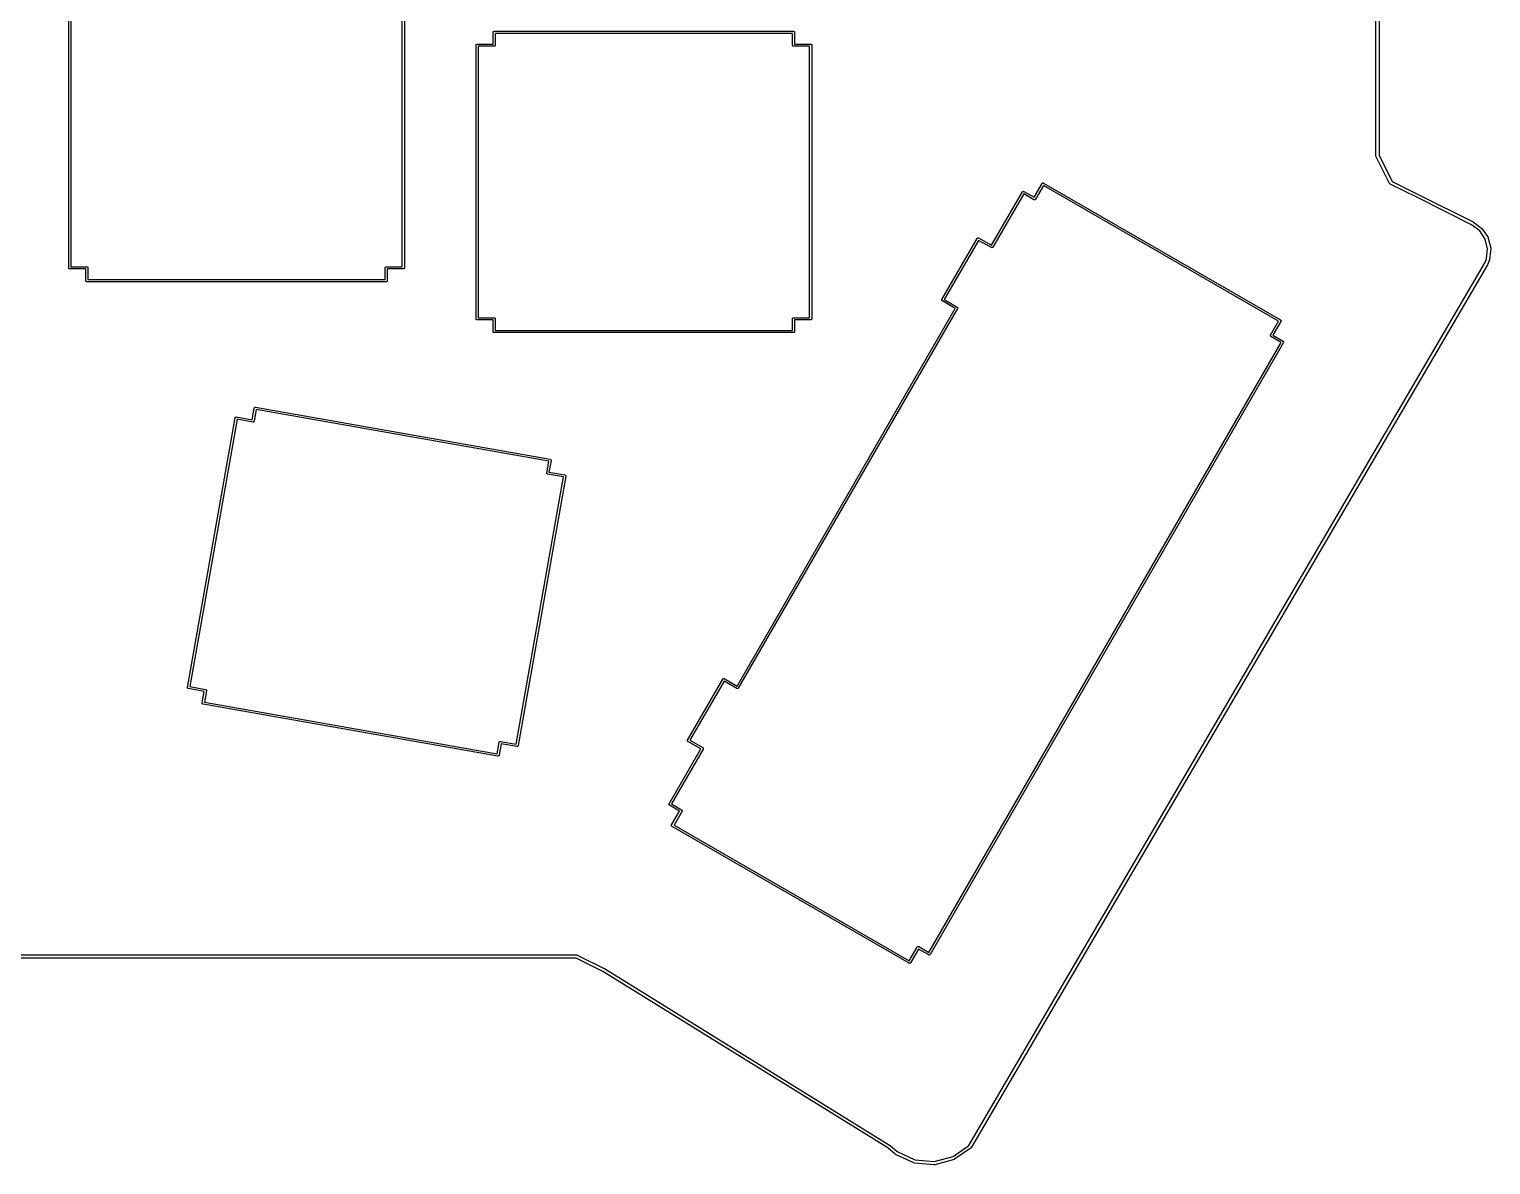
# Model space of a CAD drawing. Extents: x 69 to 219, y -146 to -41.
# Drawn here: x 150.9 to 219.3, y -145.6 to -92.5 of the extents above; entities that cross this region are included whole.
import ezdxf

# ---------------------------------------------------------------- set-up
doc = ezdxf.new("R2010")
doc.units = 0
doc.header["$MEASUREMENT"] = 0
doc.layers.add('BLACK', color=7, linetype='CONTINUOUS')

msp = doc.modelspace()

# ---------------------------------------------------------------- linework, layer by layer
at = {"layer": 'Black'}
for p, q in [((213.92, -95.25), (213.92, -45.085)), ((214.07, -45.085), (214.07, -95.25)), ((152.788, -103.682), (152.788, -90.881)), ((168.486, -90.881), (168.486, -103.682)), ((152.888, -90.931), (152.888, -103.632)), ((168.386, -103.632), (168.386, -90.931)), ((172.637, -92.6629), (172.638, -92.6586)), ((172.637, -93.2123), (172.637, -92.6629)), ((172.638, -92.6542), (172.639, -92.6501)), ((172.638, -92.6586), (172.638, -92.6542)), ((172.639, -92.6501), (172.64, -92.6458)), ((172.64, -92.6458), (172.642, -92.642)), ((172.642, -92.642), (172.644, -92.6379)), ((172.644, -92.6379), (172.646, -92.6345)), ((172.646, -92.6345), (172.649, -92.6307)), ((172.649, -92.6307), (172.652, -92.6279)), ((172.652, -92.6279), (172.655, -92.6246)), ((172.655, -92.6246), (172.659, -92.6224)), ((172.659, -92.6224), (172.662, -92.6196)), ((172.662, -92.6196), (172.666, -92.6181)), ((172.666, -92.6181), (172.67, -92.6159)), ((172.67, -92.6159), (172.674, -92.6151)), ((172.674, -92.6151), (172.678, -92.6136)), ((172.678, -92.6136), (172.683, -92.6136)), ((172.683, -92.6136), (172.687, -92.6129)), ((172.687, -92.6129), (186.686, -92.6129)), ((172.737, -92.7129), (172.737, -93.2623)), ((186.636, -92.7129), (172.737, -92.7129)), ((186.636, -93.2623), (186.636, -92.7129)), ((186.686, -92.6129), (186.691, -92.6136)), ((186.691, -92.6136), (186.695, -92.6136)), ((186.695, -92.6136), (186.699, -92.6151)), ((186.699, -92.6151), (186.703, -92.6159)), ((186.703, -92.6159), (186.707, -92.6181)), ((186.707, -92.6181), (186.711, -92.6196)), ((186.711, -92.6196), (186.715, -92.6224)), ((186.715, -92.6224), (186.718, -92.6246)), ((186.718, -92.6246), (186.721, -92.6279)), ((186.721, -92.6279), (186.725, -92.6307)), ((186.725, -92.6307), (186.727, -92.6345)), ((186.727, -92.6345), (186.73, -92.6379)), ((186.73, -92.6379), (186.731, -92.642)), ((186.731, -92.642), (186.733, -92.6458)), ((186.733, -92.6458), (186.734, -92.6501)), ((186.734, -92.6501), (186.736, -92.6542)), ((186.736, -92.6542), (186.736, -92.6586)), ((186.736, -92.6586), (186.736, -92.6629)), ((186.736, -92.6629), (186.736, -93.2123)), ((171.838, -93.2536), (171.84, -93.2495)), ((171.838, -93.258), (171.838, -93.2536)), ((171.838, -93.2623), (171.838, -93.258)), ((171.838, -106.063), (171.838, -93.2623)), ((171.84, -93.2495), (171.841, -93.2452)), ((171.841, -93.2452), (171.843, -93.2414)), ((171.843, -93.2414), (171.844, -93.2373)), ((171.844, -93.2373), (171.847, -93.2339)), ((171.847, -93.2339), (171.849, -93.2301)), ((171.849, -93.2301), (171.853, -93.2273)), ((171.853, -93.2273), (171.855, -93.224)), ((171.855, -93.224), (171.859, -93.2218)), ((171.859, -93.2218), (171.863, -93.219)), ((171.863, -93.219), (171.867, -93.2175)), ((171.867, -93.2175), (171.87, -93.2153)), ((171.87, -93.2153), (171.875, -93.2145)), ((171.875, -93.2145), (171.879, -93.213)), ((171.879, -93.213), (171.883, -93.213)), ((171.883, -93.213), (171.888, -93.2123)), ((171.888, -93.2123), (172.637, -93.2123)), ((172.687, -93.3123), (171.938, -93.3123)), ((171.938, -93.3123), (171.938, -106.013)), ((172.691, -93.3115), (172.687, -93.3123)), ((172.696, -93.3115), (172.691, -93.3115)), ((172.7, -93.31), (172.696, -93.3115)), ((172.704, -93.3093), (172.7, -93.31)), ((172.708, -93.3071), (172.704, -93.3093)), ((172.712, -93.3056), (172.708, -93.3071)), ((172.715, -93.3028), (172.712, -93.3056)), ((172.719, -93.3006), (172.715, -93.3028)), ((172.722, -93.2972), (172.719, -93.3006)), ((172.725, -93.2944), (172.722, -93.2972)), ((172.727, -93.2906), (172.725, -93.2944)), ((172.73, -93.2873), (172.727, -93.2906)), ((172.732, -93.2832), (172.73, -93.2873)), ((172.734, -93.2794), (172.732, -93.2832)), ((172.735, -93.2751), (172.734, -93.2794)), ((172.736, -93.271), (172.735, -93.2751)), ((172.737, -93.2623), (172.736, -93.2666)), ((172.736, -93.2666), (172.736, -93.271)), ((186.637, -93.2666), (186.636, -93.2623)), ((186.637, -93.271), (186.637, -93.2666)), ((186.639, -93.2751), (186.637, -93.271)), ((186.639, -93.2794), (186.639, -93.2751)), ((186.641, -93.2832), (186.639, -93.2794)), ((186.643, -93.2873), (186.641, -93.2832)), ((186.646, -93.2906), (186.643, -93.2873)), ((186.648, -93.2944), (186.646, -93.2906)), ((186.651, -93.2972), (186.648, -93.2944)), ((186.654, -93.3006), (186.651, -93.2972)), ((186.658, -93.3028), (186.654, -93.3006)), ((186.661, -93.3056), (186.658, -93.3028)), ((186.665, -93.3071), (186.661, -93.3056)), ((186.669, -93.3093), (186.665, -93.3071)), ((186.673, -93.31), (186.669, -93.3093)), ((186.678, -93.3115), (186.673, -93.31)), ((186.682, -93.3115), (186.678, -93.3115)), ((186.686, -93.3123), (186.682, -93.3115)), ((187.437, -93.3123), (186.686, -93.3123)), ((186.736, -93.2123), (187.487, -93.2123)), ((187.437, -106.013), (187.437, -93.3123)), ((187.487, -93.2123), (187.492, -93.213)), ((187.492, -93.213), (187.496, -93.213)), ((187.496, -93.213), (187.5, -93.2145)), ((187.5, -93.2145), (187.504, -93.2153)), ((187.504, -93.2153), (187.508, -93.2175)), ((187.508, -93.2175), (187.512, -93.219)), ((187.512, -93.219), (187.516, -93.2218)), ((187.516, -93.2218), (187.519, -93.224)), ((187.519, -93.224), (187.522, -93.2273)), ((187.522, -93.2273), (187.526, -93.2301)), ((187.526, -93.2301), (187.528, -93.2339)), ((187.528, -93.2339), (187.531, -93.2373)), ((187.531, -93.2373), (187.532, -93.2414)), ((187.532, -93.2414), (187.534, -93.2452)), ((187.534, -93.2452), (187.535, -93.2495)), ((187.535, -93.2495), (187.537, -93.2536)), ((187.537, -93.2536), (187.537, -93.258)), ((187.537, -93.258), (187.537, -93.2623)), ((187.537, -93.2623), (187.537, -106.063)), ((213.92, -98.425), (213.92, -95.25)), ((214.07, -95.25), (214.07, -98.4073)), ((213.921, -98.4293), (213.92, -98.425)), ((213.92, -98.4336), (213.921, -98.4293)), ((213.923, -98.442), (213.92, -98.4336)), ((214.07, -98.4073), (214.686, -99.6391)), ((213.925, -98.4507), (213.923, -98.442)), ((213.927, -98.4544), (213.925, -98.4507)), ((213.928, -98.4585), (213.927, -98.4544)), ((214.563, -99.7285), (213.928, -98.4585)), ((197.935, -100.382), (198.309, -99.7331)), ((198.309, -99.7331), (198.312, -99.7298)), ((198.312, -99.7298), (198.314, -99.726)), ((198.314, -99.726), (198.318, -99.7232)), ((198.318, -99.7232), (198.32, -99.7198)), ((198.32, -99.7198), (198.324, -99.7176)), ((198.324, -99.7176), (198.328, -99.7148)), ((198.328, -99.7148), (198.332, -99.7133)), ((198.332, -99.7133), (198.335, -99.7111)), ((198.335, -99.7111), (198.34, -99.7104)), ((198.34, -99.7104), (198.344, -99.7089)), ((198.344, -99.7089), (198.348, -99.7089)), ((198.348, -99.7089), (198.353, -99.7081)), ((198.353, -99.7081), (198.357, -99.7089)), ((198.357, -99.7089), (198.361, -99.7089)), ((198.361, -99.7089), (198.365, -99.7104)), ((198.365, -99.7104), (198.37, -99.7111)), ((198.37, -99.7111), (198.373, -99.7133)), ((198.373, -99.7133), (198.378, -99.7148)), ((198.378, -99.7148), (209.463, -106.114)), ((214.569, -99.7374), (214.563, -99.7285)), ((214.576, -99.7466), (214.569, -99.7374)), ((214.577, -99.7478), (214.576, -99.7466)), ((214.578, -99.7495), (214.577, -99.7478)), ((214.588, -99.7555), (214.578, -99.7495)), ((214.596, -99.7621), (214.588, -99.7555)), ((215.866, -100.397), (214.596, -99.7621)), ((214.686, -99.6391), (215.934, -100.263)), ((195.952, -102.62), (197.39, -100.126)), ((197.452, -100.219), (196.014, -102.712)), ((197.39, -100.126), (197.393, -100.122)), ((197.393, -100.122), (197.395, -100.119)), ((197.395, -100.119), (197.399, -100.116)), ((197.399, -100.116), (197.401, -100.112)), ((197.401, -100.112), (197.405, -100.11)), ((197.405, -100.11), (197.409, -100.107)), ((197.409, -100.107), (197.413, -100.106)), ((197.413, -100.106), (197.416, -100.104)), ((197.416, -100.104), (197.421, -100.103)), ((197.421, -100.103), (197.425, -100.101)), ((197.425, -100.101), (197.429, -100.101)), ((197.429, -100.101), (197.434, -100.101)), ((197.434, -100.101), (197.438, -100.101)), ((197.438, -100.101), (197.442, -100.101)), ((197.442, -100.101), (197.446, -100.103)), ((197.446, -100.103), (197.451, -100.104)), ((197.451, -100.104), (197.454, -100.106)), ((197.929, -100.493), (197.452, -100.219)), ((197.454, -100.106), (197.459, -100.107)), ((197.459, -100.107), (197.935, -100.382)), ((197.989, -100.485), (197.986, -100.488)), ((197.992, -100.482), (197.989, -100.485)), ((197.994, -100.478), (197.992, -100.482)), ((197.997, -100.475), (197.994, -100.478)), ((198.371, -99.8264), (197.997, -100.475)), ((209.369, -106.176), (198.371, -99.8264)), ((218.401, -101.664), (215.866, -100.397)), ((215.934, -100.263), (218.474, -101.533)), ((197.933, -100.495), (197.929, -100.493)), ((197.937, -100.497), (197.933, -100.495)), ((197.941, -100.498), (197.937, -100.497)), ((197.945, -100.499), (197.941, -100.498)), ((197.949, -100.499), (197.945, -100.499)), ((197.954, -100.5), (197.949, -100.499)), ((197.958, -100.499), (197.954, -100.5)), ((197.962, -100.499), (197.958, -100.499)), ((197.966, -100.498), (197.962, -100.499)), ((197.971, -100.497), (197.966, -100.498)), ((197.975, -100.495), (197.971, -100.497)), ((197.979, -100.493), (197.975, -100.495)), ((197.982, -100.49), (197.979, -100.493)), ((197.986, -100.488), (197.982, -100.49)), ((218.781, -101.946), (218.401, -101.664)), ((218.474, -101.533), (218.479, -101.537)), ((218.479, -101.537), (218.485, -101.54)), ((218.485, -101.54), (218.881, -101.834)), ((218.881, -101.834), (218.881, -101.834)), ((218.881, -101.834), (218.886, -101.839)), ((218.886, -101.839), (218.899, -101.852)), ((218.899, -101.852), (218.899, -101.852)), ((218.899, -101.852), (219.17, -102.264)), ((193.628, -105.159), (195.277, -102.301)), ((195.339, -102.394), (193.739, -105.166)), ((195.277, -102.301), (195.279, -102.298)), ((195.279, -102.298), (195.281, -102.295)), ((195.281, -102.295), (195.285, -102.292)), ((195.285, -102.292), (195.288, -102.288)), ((195.288, -102.288), (195.291, -102.286)), ((195.291, -102.286), (195.294, -102.283)), ((195.294, -102.283), (195.299, -102.282)), ((195.299, -102.282), (195.303, -102.279)), ((195.303, -102.279), (195.307, -102.279)), ((195.307, -102.279), (195.31, -102.277)), ((195.31, -102.277), (195.315, -102.277)), ((195.315, -102.277), (195.32, -102.276)), ((195.32, -102.276), (195.324, -102.277)), ((195.324, -102.277), (195.328, -102.277)), ((195.328, -102.277), (195.332, -102.278)), ((195.332, -102.278), (195.337, -102.279)), ((195.337, -102.279), (195.34, -102.281)), ((195.947, -102.731), (195.339, -102.394)), ((195.34, -102.281), (195.344, -102.283)), ((195.344, -102.283), (195.952, -102.62)), ((219.038, -102.336), (218.781, -101.946)), ((219.146, -102.789), (219.038, -102.336)), ((219.17, -102.264), (219.176, -102.277)), ((219.176, -102.277), (219.181, -102.288)), ((219.181, -102.288), (219.295, -102.767)), ((195.951, -102.732), (195.947, -102.731)), ((195.954, -102.734), (195.951, -102.732)), ((195.959, -102.735), (195.954, -102.734)), ((195.963, -102.737), (195.959, -102.735)), ((195.967, -102.736), (195.963, -102.737)), ((195.971, -102.737), (195.967, -102.736)), ((195.976, -102.736), (195.971, -102.737)), ((195.981, -102.736), (195.976, -102.736)), ((195.984, -102.735), (195.981, -102.736)), ((195.988, -102.734), (195.984, -102.735)), ((195.992, -102.732), (195.988, -102.734)), ((195.997, -102.73), (195.992, -102.732)), ((196, -102.727), (195.997, -102.73)), ((196.003, -102.725), (196, -102.727)), ((196.006, -102.722), (196.003, -102.725)), ((196.01, -102.719), (196.006, -102.722)), ((196.012, -102.715), (196.01, -102.719)), ((196.014, -102.712), (196.012, -102.715)), ((219.093, -103.256), (219.146, -102.789)), ((219.297, -102.793), (219.24, -103.283)), ((219.295, -102.767), (219.295, -102.767)), ((219.295, -102.767), (219.297, -102.793)), ((152.788, -103.686), (152.788, -103.682)), ((152.788, -103.69), (152.788, -103.686)), ((152.79, -103.694), (152.788, -103.69)), ((152.791, -103.699), (152.79, -103.694)), ((152.793, -103.702), (152.791, -103.699)), ((152.794, -103.707), (152.793, -103.702)), ((152.797, -103.71), (152.794, -103.707)), ((152.799, -103.714), (152.797, -103.71)), ((152.803, -103.717), (152.799, -103.714)), ((152.805, -103.72), (152.803, -103.717)), ((152.809, -103.722), (152.805, -103.72)), ((152.813, -103.725), (152.809, -103.722)), ((152.817, -103.726), (152.813, -103.725)), ((152.82, -103.729), (152.817, -103.726)), ((152.825, -103.729), (152.82, -103.729)), ((152.829, -103.731), (152.825, -103.729)), ((152.833, -103.731), (152.829, -103.731)), ((152.838, -103.732), (152.833, -103.731)), ((153.587, -103.732), (152.838, -103.732)), ((152.888, -103.632), (153.637, -103.632)), ((153.587, -104.281), (153.587, -103.732)), ((153.637, -103.632), (153.641, -103.632)), ((153.641, -103.632), (153.646, -103.632)), ((153.646, -103.632), (153.65, -103.634)), ((153.65, -103.634), (153.654, -103.635)), ((153.654, -103.635), (153.658, -103.637)), ((153.658, -103.637), (153.662, -103.638)), ((153.662, -103.638), (153.665, -103.641)), ((153.665, -103.641), (153.669, -103.643)), ((153.669, -103.643), (153.672, -103.647)), ((153.672, -103.647), (153.675, -103.649)), ((153.675, -103.649), (153.677, -103.653)), ((153.677, -103.653), (153.68, -103.657)), ((153.68, -103.657), (153.682, -103.661)), ((153.682, -103.661), (153.684, -103.664)), ((153.684, -103.664), (153.685, -103.669)), ((153.685, -103.669), (153.686, -103.673)), ((153.686, -103.673), (153.686, -103.677)), ((153.686, -103.677), (153.687, -103.682)), ((153.687, -103.682), (153.687, -104.231)), ((167.586, -103.682), (167.587, -103.677)), ((167.586, -104.231), (167.586, -103.682)), ((167.587, -103.673), (167.589, -103.669)), ((167.587, -103.677), (167.587, -103.673)), ((167.589, -103.664), (167.591, -103.661)), ((167.589, -103.669), (167.589, -103.664)), ((167.591, -103.661), (167.593, -103.657)), ((167.593, -103.657), (167.596, -103.653)), ((167.596, -103.653), (167.598, -103.649)), ((167.598, -103.649), (167.601, -103.647)), ((167.601, -103.647), (167.604, -103.643)), ((167.604, -103.643), (167.608, -103.641)), ((167.608, -103.641), (167.611, -103.638)), ((167.611, -103.638), (167.615, -103.637)), ((167.615, -103.637), (167.619, -103.635)), ((167.619, -103.635), (167.623, -103.634)), ((167.623, -103.634), (167.628, -103.632)), ((167.628, -103.632), (167.632, -103.632)), ((167.632, -103.632), (167.636, -103.632)), ((167.636, -103.632), (168.386, -103.632)), ((168.436, -103.732), (167.686, -103.732)), ((167.686, -103.732), (167.686, -104.281)), ((168.44, -103.731), (168.436, -103.732)), ((168.444, -103.731), (168.44, -103.731)), ((168.448, -103.729), (168.444, -103.731)), ((168.453, -103.729), (168.448, -103.729)), ((168.457, -103.726), (168.453, -103.729)), ((168.461, -103.725), (168.457, -103.726)), ((168.464, -103.722), (168.461, -103.725)), ((168.468, -103.72), (168.464, -103.722)), ((168.471, -103.717), (168.468, -103.72)), ((168.474, -103.714), (168.471, -103.717)), ((168.476, -103.71), (168.474, -103.714)), ((168.479, -103.707), (168.476, -103.71)), ((168.48, -103.702), (168.479, -103.707)), ((168.483, -103.699), (168.48, -103.702)), ((168.485, -103.69), (168.483, -103.694)), ((168.483, -103.694), (168.483, -103.699)), ((168.486, -103.682), (168.485, -103.686)), ((168.485, -103.686), (168.485, -103.69)), ((194.889, -144.728), (219.007, -103.472)), ((219.14, -103.543), (195.01, -144.818)), ((219.007, -103.472), (219.093, -103.256)), ((219.142, -103.537), (219.14, -103.543)), ((219.145, -103.533), (219.142, -103.537)), ((219.236, -103.302), (219.145, -103.533)), ((219.238, -103.293), (219.236, -103.302)), ((219.24, -103.283), (219.238, -103.293)), ((153.588, -104.285), (153.587, -104.281)), ((153.588, -104.29), (153.588, -104.285)), ((153.589, -104.294), (153.588, -104.29)), ((153.59, -104.298), (153.589, -104.294)), ((153.592, -104.302), (153.59, -104.298)), ((153.594, -104.306), (153.592, -104.302)), ((153.596, -104.31), (153.594, -104.306)), ((153.599, -104.313), (153.596, -104.31)), ((153.602, -104.316), (153.599, -104.313)), ((153.605, -104.319), (153.602, -104.316)), ((153.609, -104.322), (153.605, -104.319)), ((153.612, -104.324), (153.609, -104.322)), ((153.616, -104.326), (153.612, -104.324)), ((153.62, -104.328), (153.616, -104.326)), ((153.624, -104.329), (153.62, -104.328)), ((153.628, -104.33), (153.624, -104.329)), ((153.633, -104.33), (153.628, -104.33)), ((153.637, -104.331), (153.633, -104.33)), ((167.636, -104.331), (153.637, -104.331)), ((153.687, -104.231), (167.586, -104.231)), ((167.641, -104.33), (167.636, -104.331)), ((167.645, -104.33), (167.641, -104.33)), ((167.649, -104.329), (167.645, -104.33)), ((167.653, -104.328), (167.649, -104.329)), ((167.657, -104.326), (167.653, -104.328)), ((167.661, -104.324), (167.657, -104.326)), ((167.665, -104.322), (167.661, -104.324)), ((167.668, -104.319), (167.665, -104.322)), ((167.671, -104.316), (167.668, -104.319)), ((167.675, -104.313), (167.671, -104.316)), ((167.677, -104.31), (167.675, -104.313)), ((167.68, -104.306), (167.677, -104.31)), ((167.681, -104.302), (167.68, -104.306)), ((167.683, -104.298), (167.681, -104.302)), ((167.684, -104.294), (167.683, -104.298)), ((167.686, -104.29), (167.684, -104.294)), ((167.686, -104.281), (167.686, -104.285)), ((167.686, -104.285), (167.686, -104.29)), ((193.621, -105.184), (193.622, -105.18)), ((193.622, -105.189), (193.621, -105.184)), ((193.622, -105.176), (193.623, -105.171)), ((193.622, -105.18), (193.622, -105.176)), ((193.622, -105.193), (193.622, -105.189)), ((193.623, -105.197), (193.622, -105.193)), ((193.623, -105.171), (193.624, -105.167)), ((193.624, -105.201), (193.623, -105.197)), ((193.624, -105.167), (193.626, -105.163)), ((193.626, -105.205), (193.624, -105.201)), ((193.626, -105.163), (193.628, -105.159)), ((193.628, -105.209), (193.626, -105.205)), ((193.63, -105.213), (193.628, -105.209)), ((193.633, -105.216), (193.63, -105.213)), ((193.636, -105.219), (193.633, -105.216)), ((193.639, -105.223), (193.636, -105.219)), ((193.643, -105.225), (193.639, -105.223)), ((193.646, -105.228), (193.643, -105.225)), ((194.249, -105.578), (193.646, -105.228)), ((193.739, -105.166), (194.343, -105.517)), ((184.043, -123.241), (194.249, -105.578)), ((194.361, -105.585), (184.104, -123.334)), ((194.343, -105.517), (194.346, -105.519)), ((194.346, -105.519), (194.35, -105.522)), ((194.35, -105.522), (194.353, -105.525)), ((194.353, -105.525), (194.356, -105.528)), ((194.356, -105.528), (194.358, -105.532)), ((194.358, -105.532), (194.361, -105.535)), ((194.361, -105.535), (194.362, -105.539)), ((194.362, -105.581), (194.361, -105.585)), ((194.362, -105.539), (194.365, -105.543)), ((194.365, -105.577), (194.362, -105.581)), ((194.365, -105.543), (194.365, -105.547)), ((194.365, -105.547), (194.367, -105.551)), ((194.367, -105.569), (194.365, -105.573)), ((194.365, -105.573), (194.365, -105.577)), ((194.367, -105.551), (194.367, -105.556)), ((194.367, -105.556), (194.368, -105.56)), ((194.368, -105.56), (194.367, -105.564)), ((194.367, -105.564), (194.367, -105.569)), ((171.838, -106.067), (171.838, -106.063)), ((171.838, -106.072), (171.838, -106.067)), ((171.84, -106.076), (171.838, -106.072)), ((171.841, -106.08), (171.84, -106.076)), ((171.843, -106.084), (171.841, -106.08)), ((171.844, -106.088), (171.843, -106.084)), ((171.847, -106.091), (171.844, -106.088)), ((171.849, -106.095), (171.847, -106.091)), ((171.853, -106.098), (171.849, -106.095)), ((171.855, -106.101), (171.853, -106.098)), ((171.859, -106.103), (171.855, -106.101)), ((171.863, -106.106), (171.859, -106.103)), ((171.867, -106.108), (171.863, -106.106)), ((171.87, -106.11), (171.867, -106.108)), ((171.875, -106.111), (171.87, -106.11)), ((171.879, -106.112), (171.875, -106.111)), ((171.883, -106.112), (171.879, -106.112)), ((171.888, -106.113), (171.883, -106.112)), ((172.637, -106.113), (171.888, -106.113)), ((171.938, -106.013), (172.687, -106.013)), ((172.637, -106.662), (172.637, -106.113)), ((172.687, -106.013), (172.691, -106.014)), ((172.691, -106.014), (172.696, -106.014)), ((172.696, -106.014), (172.7, -106.015)), ((172.7, -106.015), (172.704, -106.016)), ((172.704, -106.016), (172.708, -106.018)), ((172.708, -106.018), (172.712, -106.02)), ((172.712, -106.02), (172.715, -106.022)), ((172.715, -106.022), (172.719, -106.025)), ((172.719, -106.025), (172.722, -106.028)), ((172.722, -106.028), (172.725, -106.031)), ((172.725, -106.031), (172.727, -106.035)), ((172.727, -106.035), (172.73, -106.038)), ((172.73, -106.038), (172.732, -106.042)), ((172.732, -106.042), (172.734, -106.046)), ((172.734, -106.046), (172.735, -106.05)), ((172.735, -106.05), (172.736, -106.054)), ((172.736, -106.054), (172.736, -106.059)), ((172.736, -106.059), (172.737, -106.063)), ((172.737, -106.063), (172.737, -106.612)), ((172.737, -106.612), (186.636, -106.612)), ((186.636, -106.063), (186.637, -106.059)), ((186.636, -106.612), (186.636, -106.063)), ((186.637, -106.054), (186.639, -106.05)), ((186.637, -106.059), (186.637, -106.054)), ((186.639, -106.046), (186.641, -106.042)), ((186.639, -106.05), (186.639, -106.046)), ((186.641, -106.042), (186.643, -106.038)), ((186.643, -106.038), (186.646, -106.035)), ((186.646, -106.035), (186.648, -106.031)), ((186.648, -106.031), (186.651, -106.028)), ((186.651, -106.028), (186.654, -106.025)), ((186.654, -106.025), (186.658, -106.022)), ((186.658, -106.022), (186.661, -106.02)), ((186.661, -106.02), (186.665, -106.018)), ((186.665, -106.018), (186.669, -106.016)), ((186.669, -106.016), (186.673, -106.015)), ((186.673, -106.015), (186.678, -106.014)), ((186.678, -106.014), (186.682, -106.014)), ((186.682, -106.014), (186.686, -106.013)), ((186.686, -106.013), (187.437, -106.013)), ((187.487, -106.113), (186.736, -106.113)), ((186.736, -106.113), (186.736, -106.662)), ((187.492, -106.112), (187.487, -106.113)), ((187.496, -106.112), (187.492, -106.112)), ((187.5, -106.111), (187.496, -106.112)), ((187.504, -106.11), (187.5, -106.111)), ((187.508, -106.108), (187.504, -106.11)), ((187.512, -106.106), (187.508, -106.108)), ((187.516, -106.103), (187.512, -106.106)), ((187.519, -106.101), (187.516, -106.103)), ((187.522, -106.098), (187.519, -106.101)), ((187.526, -106.095), (187.522, -106.098)), ((187.528, -106.091), (187.526, -106.095)), ((187.531, -106.088), (187.528, -106.091)), ((187.532, -106.084), (187.531, -106.088)), ((187.534, -106.08), (187.532, -106.084)), ((187.535, -106.076), (187.534, -106.08)), ((187.537, -106.072), (187.535, -106.076)), ((187.537, -106.063), (187.537, -106.067)), ((187.537, -106.067), (187.537, -106.072)), ((208.995, -106.825), (209.369, -106.176)), ((209.481, -106.183), (209.107, -106.831)), ((209.463, -106.114), (209.466, -106.117)), ((209.466, -106.117), (209.47, -106.119)), ((209.47, -106.119), (209.473, -106.123)), ((209.473, -106.123), (209.476, -106.126)), ((209.476, -106.126), (209.478, -106.129)), ((209.478, -106.129), (209.481, -106.133)), ((209.481, -106.133), (209.482, -106.137)), ((209.482, -106.179), (209.481, -106.183)), ((209.482, -106.137), (209.485, -106.141)), ((209.485, -106.175), (209.482, -106.179)), ((209.485, -106.141), (209.485, -106.145)), ((209.485, -106.145), (209.487, -106.149)), ((209.487, -106.166), (209.485, -106.17)), ((209.485, -106.17), (209.485, -106.175)), ((209.487, -106.149), (209.487, -106.153)), ((209.487, -106.153), (209.488, -106.158)), ((209.488, -106.158), (209.487, -106.162)), ((209.487, -106.162), (209.487, -106.166)), ((172.638, -106.667), (172.637, -106.662)), ((172.638, -106.671), (172.638, -106.667)), ((172.639, -106.675), (172.638, -106.671)), ((172.64, -106.68), (172.639, -106.675)), ((172.642, -106.683), (172.64, -106.68)), ((172.644, -106.687), (172.642, -106.683)), ((172.646, -106.691), (172.644, -106.687)), ((172.649, -106.695), (172.646, -106.691)), ((172.652, -106.697), (172.649, -106.695)), ((172.655, -106.701), (172.652, -106.697)), ((172.659, -106.703), (172.655, -106.701)), ((172.662, -106.706), (172.659, -106.703)), ((172.666, -106.707), (172.662, -106.706)), ((172.67, -106.709), (172.666, -106.707)), ((172.674, -106.71), (172.67, -106.709)), ((172.678, -106.712), (172.674, -106.71)), ((172.683, -106.712), (172.678, -106.712)), ((172.687, -106.712), (172.683, -106.712)), ((186.686, -106.712), (172.687, -106.712)), ((186.691, -106.712), (186.686, -106.712)), ((186.695, -106.712), (186.691, -106.712)), ((186.699, -106.71), (186.695, -106.712)), ((186.703, -106.709), (186.699, -106.71)), ((186.707, -106.707), (186.703, -106.709)), ((186.711, -106.706), (186.707, -106.707)), ((186.715, -106.703), (186.711, -106.706)), ((186.718, -106.701), (186.715, -106.703)), ((186.721, -106.697), (186.718, -106.701)), ((186.725, -106.695), (186.721, -106.697)), ((186.727, -106.691), (186.725, -106.695)), ((186.73, -106.687), (186.727, -106.691)), ((186.731, -106.683), (186.73, -106.687)), ((186.733, -106.68), (186.731, -106.683)), ((186.734, -106.675), (186.733, -106.68)), ((186.736, -106.671), (186.734, -106.675)), ((186.736, -106.662), (186.736, -106.667)), ((186.736, -106.667), (186.736, -106.671)), ((193.014, -135.705), (209.489, -107.168)), ((209.601, -107.175), (193.076, -135.798)), ((208.989, -106.841), (208.991, -106.837)), ((208.989, -106.845), (208.989, -106.841)), ((208.989, -106.849), (208.989, -106.845)), ((208.989, -106.854), (208.989, -106.849)), ((208.989, -106.858), (208.989, -106.854)), ((208.991, -106.862), (208.989, -106.858)), ((208.991, -106.837), (208.992, -106.832)), ((208.992, -106.867), (208.991, -106.862)), ((208.992, -106.832), (208.994, -106.829)), ((208.994, -106.87), (208.992, -106.867)), ((208.994, -106.829), (208.995, -106.825)), ((208.995, -106.875), (208.994, -106.87)), ((208.998, -106.878), (208.995, -106.875)), ((209, -106.882), (208.998, -106.878)), ((209.004, -106.884), (209, -106.882)), ((209.006, -106.888), (209.004, -106.884)), ((209.01, -106.89), (209.006, -106.888)), ((209.014, -106.893), (209.01, -106.89)), ((209.489, -107.168), (209.014, -106.893)), ((209.107, -106.831), (209.583, -107.107)), ((209.583, -107.107), (209.586, -107.109)), ((209.586, -107.109), (209.59, -107.112)), ((209.59, -107.112), (209.593, -107.115)), ((209.593, -107.115), (209.596, -107.118)), ((209.596, -107.118), (209.598, -107.122)), ((209.598, -107.122), (209.601, -107.125)), ((209.601, -107.125), (209.602, -107.129)), ((209.602, -107.171), (209.601, -107.175)), ((209.602, -107.129), (209.605, -107.133)), ((209.605, -107.167), (209.602, -107.171)), ((209.605, -107.133), (209.605, -107.137)), ((209.605, -107.137), (209.607, -107.141)), ((209.607, -107.159), (209.605, -107.163)), ((209.605, -107.163), (209.605, -107.167)), ((209.607, -107.141), (209.607, -107.146)), ((209.607, -107.146), (209.608, -107.15)), ((209.608, -107.15), (209.607, -107.154)), ((209.607, -107.154), (209.607, -107.159)), ((158.343, -123.302), (160.567, -110.697)), ((160.567, -110.697), (160.569, -110.693)), ((160.569, -110.693), (160.57, -110.688)), ((160.57, -110.688), (160.572, -110.685)), ((160.572, -110.685), (160.573, -110.681)), ((160.573, -110.681), (160.576, -110.677)), ((160.576, -110.677), (160.578, -110.673)), ((160.578, -110.673), (160.582, -110.671)), ((160.582, -110.671), (160.585, -110.667)), ((160.585, -110.667), (160.588, -110.665)), ((160.588, -110.665), (160.592, -110.662)), ((160.592, -110.662), (160.596, -110.661)), ((160.596, -110.661), (160.6, -110.659)), ((160.6, -110.659), (160.604, -110.658)), ((160.604, -110.658), (160.608, -110.656)), ((160.608, -110.656), (160.612, -110.656)), ((160.612, -110.656), (160.617, -110.656)), ((160.617, -110.656), (160.621, -110.656)), ((160.621, -110.656), (160.625, -110.656)), ((160.625, -110.656), (161.363, -110.787)), ((161.363, -110.787), (161.459, -110.245)), ((161.549, -110.311), (161.453, -110.854)), ((161.459, -110.245), (161.46, -110.241)), ((161.46, -110.241), (161.461, -110.236)), ((161.461, -110.236), (161.463, -110.233)), ((161.463, -110.233), (161.465, -110.229)), ((161.465, -110.229), (161.468, -110.225)), ((161.468, -110.225), (161.47, -110.221)), ((161.47, -110.221), (161.473, -110.219)), ((161.473, -110.219), (161.476, -110.215)), ((161.476, -110.215), (161.48, -110.213)), ((161.48, -110.213), (161.483, -110.21)), ((161.483, -110.21), (161.487, -110.209)), ((161.487, -110.209), (161.491, -110.207)), ((161.491, -110.207), (161.495, -110.206)), ((161.495, -110.206), (161.504, -110.204)), ((161.504, -110.204), (161.508, -110.204)), ((161.508, -110.204), (161.513, -110.204)), ((161.513, -110.204), (161.517, -110.204)), ((161.517, -110.204), (175.304, -112.635)), ((175.237, -112.725), (161.549, -110.311)), ((160.657, -110.764), (158.45, -123.27)), ((161.395, -110.894), (160.657, -110.764)), ((161.399, -110.894), (161.395, -110.894)), ((161.403, -110.895), (161.399, -110.894)), ((161.408, -110.894), (161.403, -110.895)), ((161.412, -110.894), (161.408, -110.894)), ((161.416, -110.893), (161.412, -110.894)), ((161.42, -110.892), (161.416, -110.893)), ((161.424, -110.89), (161.42, -110.892)), ((161.428, -110.888), (161.424, -110.89)), ((161.432, -110.885), (161.428, -110.888)), ((161.435, -110.883), (161.432, -110.885)), ((161.438, -110.88), (161.435, -110.883)), ((161.442, -110.877), (161.438, -110.88)), ((161.444, -110.873), (161.442, -110.877)), ((161.447, -110.87), (161.444, -110.873)), ((161.448, -110.866), (161.447, -110.87)), ((161.45, -110.862), (161.448, -110.866)), ((161.451, -110.858), (161.45, -110.862)), ((161.453, -110.854), (161.451, -110.858)), ((175.141, -113.267), (175.237, -112.725)), ((175.345, -112.693), (175.248, -113.235)), ((175.304, -112.635), (175.308, -112.637)), ((175.308, -112.637), (175.312, -112.638)), ((175.312, -112.638), (175.316, -112.64)), ((175.316, -112.64), (175.32, -112.641)), ((175.32, -112.641), (175.324, -112.644)), ((175.324, -112.644), (175.327, -112.646)), ((175.327, -112.646), (175.33, -112.65)), ((175.33, -112.65), (175.334, -112.652)), ((175.334, -112.652), (175.336, -112.656)), ((175.336, -112.656), (175.339, -112.66)), ((175.339, -112.66), (175.34, -112.664)), ((175.34, -112.664), (175.342, -112.667)), ((175.342, -112.667), (175.343, -112.672)), ((175.343, -112.672), (175.345, -112.676)), ((175.345, -112.676), (175.345, -112.68)), ((175.345, -112.68), (175.345, -112.684)), ((175.345, -112.684), (175.345, -112.689)), ((175.345, -112.689), (175.345, -112.693)), ((173.716, -125.962), (175.921, -113.455)), ((176.029, -113.423), (173.806, -126.028)), ((175.14, -113.276), (175.141, -113.271)), ((175.141, -113.28), (175.14, -113.276)), ((175.141, -113.271), (175.141, -113.267)), ((175.141, -113.284), (175.141, -113.28)), ((175.143, -113.288), (175.141, -113.284)), ((175.143, -113.293), (175.143, -113.288)), ((175.145, -113.297), (175.143, -113.293)), ((175.147, -113.301), (175.145, -113.297)), ((175.15, -113.304), (175.147, -113.301)), ((175.152, -113.308), (175.15, -113.304)), ((175.155, -113.311), (175.152, -113.308)), ((175.158, -113.314), (175.155, -113.311)), ((175.162, -113.316), (175.158, -113.314)), ((175.165, -113.319), (175.162, -113.316)), ((175.169, -113.32), (175.165, -113.319)), ((175.173, -113.323), (175.169, -113.32)), ((175.177, -113.323), (175.173, -113.323)), ((175.182, -113.325), (175.177, -113.323)), ((175.921, -113.455), (175.182, -113.325)), ((175.248, -113.235), (175.988, -113.366)), ((175.988, -113.366), (175.992, -113.367)), ((175.992, -113.367), (175.996, -113.368)), ((175.996, -113.368), (176, -113.37)), ((176, -113.37), (176.004, -113.371)), ((176.004, -113.371), (176.008, -113.374)), ((176.008, -113.374), (176.011, -113.376)), ((176.011, -113.376), (176.014, -113.38)), ((176.014, -113.38), (176.018, -113.383)), ((176.018, -113.383), (176.02, -113.386)), ((176.02, -113.386), (176.023, -113.39)), ((176.023, -113.39), (176.024, -113.394)), ((176.024, -113.394), (176.026, -113.398)), ((176.026, -113.398), (176.027, -113.402)), ((176.027, -113.402), (176.029, -113.406)), ((176.029, -113.406), (176.029, -113.41)), ((176.029, -113.41), (176.029, -113.415)), ((176.029, -113.415), (176.029, -113.419)), ((176.029, -113.419), (176.029, -113.423)), ((181.727, -125.769), (183.378, -122.913)), ((183.439, -123.006), (181.838, -125.776)), ((183.378, -122.913), (183.381, -122.909)), ((183.381, -122.909), (183.383, -122.905)), ((183.383, -122.905), (183.386, -122.903)), ((183.386, -122.903), (183.389, -122.899)), ((183.389, -122.899), (183.393, -122.897)), ((183.393, -122.897), (183.396, -122.894)), ((183.396, -122.894), (183.4, -122.893)), ((183.4, -122.893), (183.404, -122.891)), ((183.404, -122.891), (183.408, -122.89)), ((183.408, -122.89), (183.412, -122.888)), ((183.412, -122.888), (183.417, -122.888)), ((183.417, -122.888), (183.421, -122.888)), ((183.421, -122.888), (183.425, -122.888)), ((183.425, -122.888), (183.43, -122.888)), ((183.43, -122.888), (183.434, -122.89)), ((183.434, -122.89), (183.438, -122.891)), ((183.438, -122.891), (183.442, -122.893)), ((184.036, -123.353), (183.439, -123.006)), ((183.442, -122.893), (183.446, -122.894)), ((183.446, -122.894), (184.043, -123.241)), ((158.342, -123.31), (158.343, -123.306)), ((158.343, -123.315), (158.342, -123.31)), ((158.343, -123.306), (158.343, -123.302)), ((158.343, -123.319), (158.343, -123.315)), ((158.345, -123.323), (158.343, -123.319)), ((158.345, -123.328), (158.345, -123.323)), ((158.348, -123.331), (158.345, -123.328)), ((158.349, -123.335), (158.348, -123.331)), ((158.352, -123.339), (158.349, -123.335)), ((158.354, -123.343), (158.352, -123.339)), ((158.358, -123.345), (158.354, -123.343)), ((158.36, -123.349), (158.358, -123.345)), ((158.364, -123.351), (158.36, -123.349)), ((158.367, -123.354), (158.364, -123.351)), ((158.372, -123.355), (158.367, -123.354)), ((158.375, -123.357), (158.372, -123.355)), ((158.38, -123.358), (158.375, -123.357)), ((158.384, -123.36), (158.38, -123.358)), ((159.123, -123.49), (158.384, -123.36)), ((158.45, -123.27), (159.19, -123.4)), ((159.028, -124.032), (159.123, -123.49)), ((159.23, -123.458), (159.135, -124)), ((159.19, -123.4), (159.194, -123.402)), ((159.194, -123.402), (159.198, -123.403)), ((159.198, -123.403), (159.202, -123.405)), ((159.202, -123.405), (159.206, -123.406)), ((159.206, -123.406), (159.209, -123.409)), ((159.209, -123.409), (159.213, -123.411)), ((159.213, -123.411), (159.216, -123.415)), ((159.216, -123.415), (159.219, -123.418)), ((159.219, -123.418), (159.221, -123.421)), ((159.221, -123.421), (159.224, -123.425)), ((159.224, -123.425), (159.226, -123.429)), ((159.226, -123.429), (159.228, -123.433)), ((159.228, -123.433), (159.229, -123.437)), ((159.229, -123.437), (159.23, -123.441)), ((159.23, -123.441), (159.23, -123.445)), ((159.23, -123.445), (159.231, -123.45)), ((159.231, -123.45), (159.23, -123.454)), ((159.23, -123.454), (159.23, -123.458)), ((184.04, -123.354), (184.036, -123.353)), ((184.044, -123.356), (184.04, -123.354)), ((184.048, -123.357), (184.044, -123.356)), ((184.052, -123.359), (184.048, -123.357)), ((184.057, -123.359), (184.052, -123.359)), ((184.061, -123.359), (184.057, -123.359)), ((184.065, -123.359), (184.061, -123.359)), ((184.07, -123.359), (184.065, -123.359)), ((184.074, -123.357), (184.07, -123.359)), ((184.078, -123.356), (184.074, -123.357)), ((184.082, -123.354), (184.078, -123.356)), ((184.086, -123.353), (184.082, -123.354)), ((184.089, -123.35), (184.086, -123.353)), ((184.093, -123.348), (184.089, -123.35)), ((184.096, -123.344), (184.093, -123.348)), ((184.099, -123.342), (184.096, -123.344)), ((184.102, -123.338), (184.099, -123.342)), ((184.104, -123.334), (184.102, -123.338)), ((159.028, -124.037), (159.028, -124.032)), ((159.028, -124.041), (159.028, -124.037)), ((159.028, -124.045), (159.028, -124.041)), ((159.028, -124.05), (159.028, -124.045)), ((159.03, -124.054), (159.028, -124.05)), ((159.031, -124.058), (159.03, -124.054)), ((159.033, -124.062), (159.031, -124.058)), ((159.034, -124.066), (159.033, -124.062)), ((159.037, -124.069), (159.034, -124.066)), ((159.039, -124.073), (159.037, -124.069)), ((159.043, -124.076), (159.039, -124.073)), ((159.046, -124.079), (159.043, -124.076)), ((159.049, -124.081), (159.046, -124.079)), ((159.053, -124.084), (159.049, -124.081)), ((159.057, -124.086), (159.053, -124.084)), ((159.061, -124.088), (159.057, -124.086)), ((159.065, -124.089), (159.061, -124.088)), ((159.069, -124.09), (159.065, -124.089)), ((172.856, -126.521), (159.069, -124.09)), ((159.135, -124), (172.824, -126.414)), ((181.722, -125.782), (181.723, -125.777)), ((181.723, -125.777), (181.725, -125.773)), ((181.725, -125.773), (181.727, -125.769)), ((181.838, -125.776), (182.44, -126.121)), ((172.824, -126.414), (172.919, -125.872)), ((173.009, -125.939), (172.914, -126.48)), ((172.919, -125.872), (172.92, -125.868)), ((172.92, -125.868), (172.921, -125.863)), ((172.921, -125.863), (172.923, -125.86)), ((172.923, -125.86), (172.925, -125.856)), ((172.925, -125.856), (172.928, -125.852)), ((172.928, -125.852), (172.93, -125.848)), ((172.93, -125.848), (172.933, -125.846)), ((172.933, -125.846), (172.936, -125.842)), ((172.936, -125.842), (172.94, -125.84)), ((172.94, -125.84), (172.943, -125.837)), ((172.943, -125.837), (172.947, -125.836)), ((172.947, -125.836), (172.951, -125.834)), ((172.951, -125.834), (172.955, -125.833)), ((172.955, -125.833), (172.96, -125.831)), ((172.96, -125.831), (172.964, -125.831)), ((172.964, -125.831), (172.968, -125.831)), ((172.968, -125.831), (172.972, -125.831)), ((172.972, -125.831), (172.977, -125.831)), ((172.977, -125.831), (173.716, -125.962)), ((173.748, -126.069), (173.009, -125.939)), ((173.752, -126.069), (173.748, -126.069)), ((173.756, -126.07), (173.752, -126.069)), ((173.761, -126.069), (173.756, -126.07)), ((173.765, -126.069), (173.761, -126.069)), ((173.769, -126.068), (173.765, -126.069)), ((173.773, -126.067), (173.769, -126.068)), ((173.777, -126.065), (173.773, -126.067)), ((173.781, -126.063), (173.777, -126.065)), ((173.785, -126.06), (173.781, -126.063)), ((173.788, -126.058), (173.785, -126.06)), ((173.791, -126.055), (173.788, -126.058)), ((173.795, -126.052), (173.791, -126.055)), ((173.797, -126.048), (173.795, -126.052)), ((173.8, -126.045), (173.797, -126.048)), ((173.801, -126.041), (173.8, -126.045)), ((173.803, -126.037), (173.801, -126.041)), ((173.804, -126.033), (173.803, -126.037)), ((173.806, -126.028), (173.804, -126.033)), ((180.865, -128.748), (182.347, -126.183)), ((182.458, -126.189), (180.977, -128.754)), ((181.72, -125.794), (181.721, -125.79)), ((181.721, -125.799), (181.72, -125.794)), ((181.721, -125.786), (181.722, -125.782)), ((181.721, -125.79), (181.721, -125.786)), ((181.721, -125.803), (181.721, -125.799)), ((181.722, -125.807), (181.721, -125.803)), ((181.723, -125.812), (181.722, -125.807)), ((181.725, -125.815), (181.723, -125.812)), ((181.727, -125.819), (181.725, -125.815)), ((181.73, -125.823), (181.727, -125.819)), ((181.732, -125.827), (181.73, -125.823)), ((181.735, -125.829), (181.732, -125.827)), ((181.738, -125.833), (181.735, -125.829)), ((181.742, -125.835), (181.738, -125.833)), ((181.745, -125.838), (181.742, -125.835)), ((182.347, -126.183), (181.745, -125.838)), ((182.44, -126.121), (182.443, -126.124)), ((182.443, -126.124), (182.447, -126.126)), ((182.447, -126.126), (182.45, -126.129)), ((182.45, -126.129), (182.453, -126.132)), ((182.453, -126.132), (182.456, -126.136)), ((182.456, -126.136), (182.458, -126.139)), ((182.458, -126.139), (182.46, -126.143)), ((182.46, -126.185), (182.458, -126.189)), ((182.46, -126.143), (182.462, -126.147)), ((182.462, -126.181), (182.46, -126.185)), ((182.462, -126.147), (182.463, -126.151)), ((182.463, -126.177), (182.462, -126.181)), ((182.463, -126.151), (182.464, -126.156)), ((182.464, -126.173), (182.463, -126.177)), ((182.464, -126.156), (182.464, -126.16)), ((182.464, -126.16), (182.465, -126.164)), ((182.465, -126.164), (182.464, -126.169)), ((182.464, -126.169), (182.464, -126.173)), ((172.861, -126.521), (172.856, -126.521)), ((172.865, -126.522), (172.861, -126.521)), ((172.869, -126.521), (172.865, -126.522)), ((172.873, -126.521), (172.869, -126.521)), ((172.878, -126.519), (172.873, -126.521)), ((172.882, -126.519), (172.878, -126.519)), ((172.886, -126.516), (172.882, -126.519)), ((172.89, -126.515), (172.886, -126.516)), ((172.893, -126.512), (172.89, -126.515)), ((172.897, -126.51), (172.893, -126.512)), ((172.9, -126.507), (172.897, -126.51)), ((172.903, -126.504), (172.9, -126.507)), ((172.905, -126.5), (172.903, -126.504)), ((172.908, -126.497), (172.905, -126.5)), ((172.91, -126.493), (172.908, -126.497)), ((172.912, -126.489), (172.91, -126.493)), ((172.913, -126.484), (172.912, -126.489)), ((172.914, -126.48), (172.913, -126.484)), ((180.859, -128.764), (180.861, -128.76)), ((180.859, -128.768), (180.859, -128.764)), ((180.859, -128.773), (180.859, -128.768)), ((180.859, -128.777), (180.859, -128.773)), ((180.859, -128.781), (180.859, -128.777)), ((180.861, -128.785), (180.859, -128.781)), ((180.861, -128.76), (180.862, -128.756)), ((180.862, -128.79), (180.861, -128.785)), ((180.862, -128.756), (180.864, -128.752)), ((180.864, -128.794), (180.862, -128.79)), ((180.864, -128.752), (180.865, -128.748)), ((180.865, -128.798), (180.864, -128.794)), ((180.868, -128.801), (180.865, -128.798)), ((180.87, -128.805), (180.868, -128.801)), ((180.874, -128.808), (180.87, -128.805)), ((180.876, -128.811), (180.874, -128.808)), ((180.88, -128.813), (180.876, -128.811)), ((180.884, -128.816), (180.88, -128.813)), ((181.359, -129.091), (180.884, -128.816)), ((180.977, -128.754), (181.453, -129.03)), ((180.984, -129.74), (181.359, -129.091)), ((181.471, -129.098), (181.096, -129.747)), ((181.453, -129.03), (181.456, -129.033)), ((181.456, -129.033), (181.46, -129.035)), ((181.46, -129.035), (181.463, -129.038)), ((181.463, -129.038), (181.466, -129.041)), ((181.466, -129.041), (181.468, -129.045)), ((181.468, -129.045), (181.471, -129.048)), ((181.471, -129.048), (181.472, -129.052)), ((181.472, -129.094), (181.471, -129.098)), ((181.472, -129.052), (181.475, -129.056)), ((181.475, -129.09), (181.472, -129.094)), ((181.475, -129.056), (181.475, -129.06)), ((181.475, -129.06), (181.477, -129.064)), ((181.477, -129.082), (181.475, -129.086)), ((181.475, -129.086), (181.475, -129.09)), ((181.477, -129.064), (181.477, -129.069)), ((181.477, -129.069), (181.478, -129.073)), ((181.478, -129.073), (181.477, -129.077)), ((181.477, -129.077), (181.477, -129.082)), ((180.978, -129.756), (180.98, -129.752)), ((180.978, -129.761), (180.978, -129.756)), ((180.978, -129.765), (180.978, -129.761)), ((180.978, -129.769), (180.978, -129.765)), ((180.978, -129.774), (180.978, -129.769)), ((180.98, -129.778), (180.978, -129.774)), ((180.98, -129.752), (180.981, -129.748)), ((180.981, -129.782), (180.98, -129.778)), ((180.981, -129.748), (180.983, -129.744)), ((180.983, -129.786), (180.981, -129.782)), ((180.983, -129.744), (180.984, -129.74)), ((180.984, -129.79), (180.983, -129.786)), ((180.987, -129.793), (180.984, -129.79)), ((180.989, -129.797), (180.987, -129.793)), ((180.993, -129.8), (180.989, -129.797)), ((180.995, -129.803), (180.993, -129.8)), ((180.999, -129.805), (180.995, -129.803)), ((181.003, -129.808), (180.999, -129.805)), ((192.088, -136.208), (181.003, -129.808)), ((181.096, -129.747), (192.094, -136.096)), ((101.6, -135.815), (172.085, -135.815)), ((172.085, -135.965), (101.6, -135.965)), ((172.085, -135.815), (175.895, -135.815)), ((175.895, -135.965), (172.085, -135.965)), ((175.895, -135.815), (176.53, -135.815)), ((176.512, -135.965), (175.895, -135.965)), ((177.763, -136.591), (176.512, -135.965)), ((176.53, -135.815), (176.534, -135.816)), ((176.534, -135.816), (176.539, -135.815)), ((176.539, -135.815), (176.547, -135.818)), ((176.547, -135.818), (176.556, -135.82)), ((176.556, -135.82), (176.559, -135.822)), ((176.559, -135.822), (176.564, -135.823)), ((176.564, -135.823), (177.834, -136.458)), ((192.094, -136.096), (192.47, -135.449)), ((192.532, -135.542), (192.156, -136.19)), ((192.47, -135.449), (192.473, -135.446)), ((192.473, -135.446), (192.475, -135.442)), ((192.475, -135.442), (192.479, -135.439)), ((192.479, -135.439), (192.482, -135.436)), ((192.482, -135.436), (192.485, -135.434)), ((192.485, -135.434), (192.489, -135.431)), ((192.489, -135.431), (192.493, -135.429)), ((192.493, -135.429), (192.497, -135.427)), ((192.497, -135.427), (192.501, -135.426)), ((192.501, -135.426), (192.505, -135.425)), ((192.505, -135.425), (192.509, -135.425)), ((192.509, -135.425), (192.514, -135.424)), ((192.514, -135.424), (192.518, -135.425)), ((192.518, -135.425), (192.522, -135.425)), ((192.522, -135.425), (192.526, -135.426)), ((192.526, -135.426), (192.531, -135.427)), ((192.531, -135.427), (192.535, -135.429)), ((193.008, -135.816), (192.532, -135.542)), ((192.535, -135.429), (192.539, -135.431)), ((192.539, -135.431), (193.014, -135.705)), ((193.011, -135.818), (193.008, -135.816)), ((193.015, -135.82), (193.011, -135.818)), ((193.02, -135.821), (193.015, -135.82)), ((193.024, -135.822), (193.02, -135.821)), ((193.028, -135.822), (193.024, -135.822)), ((193.032, -135.823), (193.028, -135.822)), ((193.037, -135.822), (193.032, -135.823)), ((193.041, -135.822), (193.037, -135.822)), ((193.045, -135.821), (193.041, -135.822)), ((193.049, -135.82), (193.045, -135.821)), ((193.053, -135.818), (193.049, -135.82)), ((193.058, -135.816), (193.053, -135.818)), ((193.061, -135.813), (193.058, -135.816)), ((193.065, -135.811), (193.061, -135.813)), ((193.067, -135.809), (193.065, -135.811)), ((193.071, -135.805), (193.067, -135.809)), ((193.074, -135.801), (193.071, -135.805)), ((193.076, -135.798), (193.074, -135.801)), ((191.091, -144.841), (177.763, -136.591)), ((177.834, -136.458), (177.836, -136.46)), ((177.836, -136.46), (177.839, -136.461)), ((177.839, -136.461), (191.174, -144.716)), ((192.092, -136.209), (192.088, -136.208)), ((192.095, -136.211), (192.092, -136.209)), ((192.1, -136.212), (192.095, -136.211)), ((192.104, -136.214), (192.1, -136.212)), ((192.108, -136.214), (192.104, -136.214)), ((192.112, -136.214), (192.108, -136.214)), ((192.117, -136.214), (192.112, -136.214)), ((192.121, -136.214), (192.117, -136.214)), ((192.125, -136.212), (192.121, -136.214)), ((192.13, -136.212), (192.125, -136.212)), ((192.133, -136.209), (192.13, -136.212)), ((192.138, -136.208), (192.133, -136.209)), ((192.141, -136.205), (192.138, -136.208)), ((192.145, -136.203), (192.141, -136.205)), ((192.148, -136.199), (192.145, -136.203)), ((192.151, -136.197), (192.148, -136.199)), ((192.153, -136.193), (192.151, -136.197)), ((192.156, -136.19), (192.153, -136.193)), ((191.447, -145.139), (191.091, -144.841)), ((191.174, -144.716), (191.179, -144.72)), ((191.179, -144.72), (191.183, -144.723)), ((191.183, -144.723), (191.535, -145.018)), ((194.146, -145.248), (194.889, -144.728)), ((194.988, -144.841), (194.222, -145.378)), ((194.99, -144.839), (194.988, -144.841)), ((194.993, -144.838), (194.99, -144.839)), ((194.999, -144.83), (194.993, -144.838)), ((195.006, -144.823), (194.999, -144.83)), ((195.008, -144.82), (195.006, -144.823)), ((195.01, -144.818), (195.008, -144.82)), ((191.455, -145.144), (191.447, -145.139)), ((191.463, -145.15), (191.455, -145.144)), ((192.311, -145.545), (191.463, -145.15)), ((191.535, -145.018), (192.362, -145.404)), ((192.336, -145.552), (192.311, -145.545)), ((192.311, -145.545), (192.311, -145.545)), ((193.268, -145.634), (192.336, -145.552)), ((192.362, -145.404), (193.268, -145.483)), ((193.268, -145.483), (194.146, -145.248)), ((194.198, -145.389), (193.294, -145.631)), ((194.214, -145.382), (194.198, -145.389)), ((194.198, -145.389), (194.198, -145.389)), ((194.222, -145.378), (194.214, -145.382)), ((194.222, -145.378), (194.222, -145.378)), ((193.294, -145.631), (193.268, -145.634)), ((193.294, -145.631), (193.294, -145.631))]:
    msp.add_line(p, q, dxfattribs=at)

doc.saveas('drawing.dxf')
